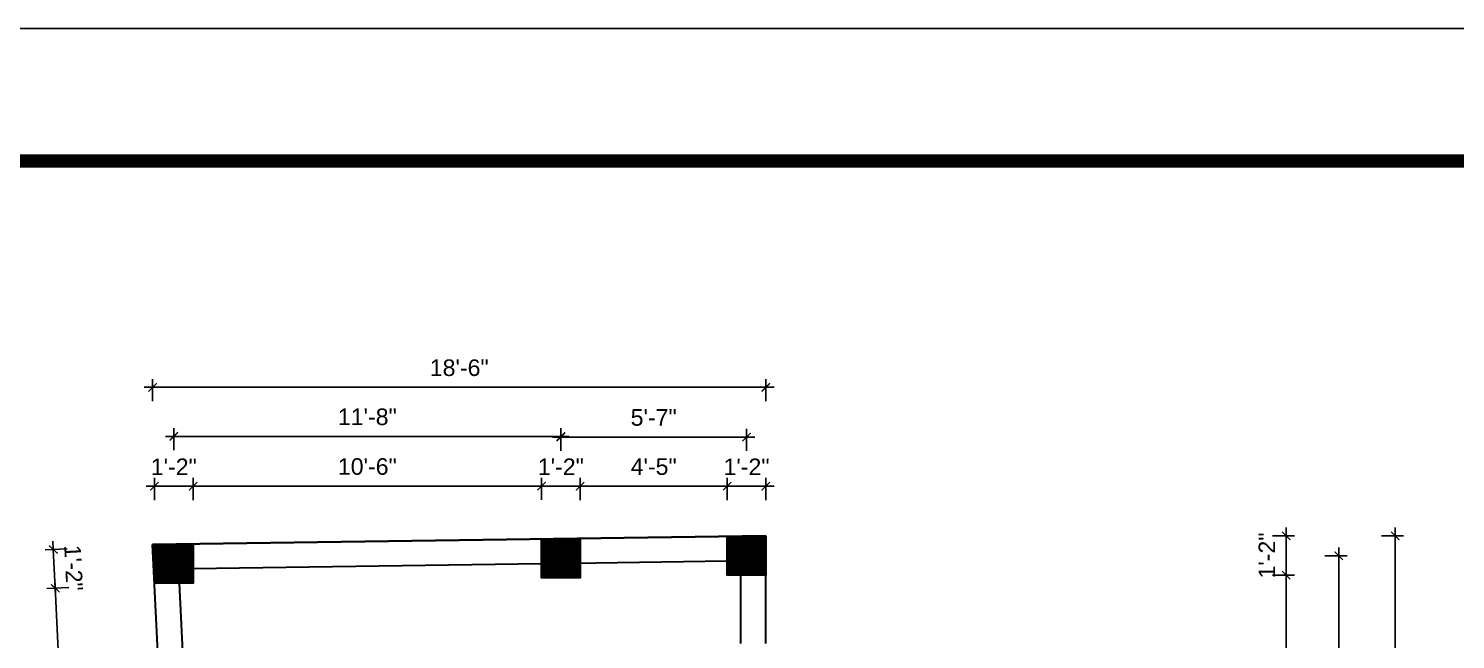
# Model space of a CAD drawing. Header units: inches. Extents: x 2681 to 17714, y 9074 to 11852.
# Drawn here: x 2941 to 3458, y 11098 to 11319 of the extents above; entities that cross this region are included whole.
import ezdxf

# ---------------------------------------------------------------- set-up
doc = ezdxf.new("R2010")
doc.units = ezdxf.units.IN
doc.header["$MEASUREMENT"] = 0
for name, color, linetype, lineweight in [('hatch-.09', 8, 'Continuous', 9), ('ns_DIMS', 1, 'Continuous', 0), ('WALL', 12, 'Continuous', 30)]:
    doc.layers.add(name, color=color, linetype=linetype, lineweight=lineweight)
doc.styles.add('arial 1000', font='arial.ttf')
doc.dimstyles.new("1-8'", dxfattribs={"dimtxt": 6, "dimasz": 3, "dimexe": 3, "dimexo": 6, "dimgap": 4, "dimtad": 1, "dimdec": 0, "dimzin": 0, "dimdsep": 46, "dimlunit": 4, "dimtxsty": 'arial 1000', "dimblk": 'ARCHTICK', "dimcen": 8, "dimdle": 3, "dimclrt": 7, "dimazin": 0, "dimtfac": 1, "dimtdec": 0, "dimtix": 1, "dimtmove": 2, "dimatfit": 3, "dimfxl": 5, "dimfxlon": 1, "dimarcsym": 0})

# ---------------------------------------------------------------- blocks, each defined once
blk = doc.blocks.new('_ArchTick')
at = {"color": 0, "const_width": 0.15}
blk.add_lwpolyline([(-0.5, -0.5), (0.5, 0.5)], dxfattribs=at)
blk = doc.blocks.new('*D551')
at = {"layer": 'Defpoints', "color": 0, "transparency": 16777216}
for p in [(3000.87, 11153.12), (2986.87, 11131.98), (3000.87, 11131.98)]:
    blk.add_point(p, dxfattribs=at)
at = {"layer": 'ns_DIMS', "color": 0, "lineweight": -2, "transparency": 16777216}
for p, q in [((2986.87, 11148.12), (2986.87, 11156.12)), ((3000.87, 11148.12), (3000.87, 11156.12)), ((2986.87, 11153.12), (2983.87, 11153.12)), ((2986.87, 11153.12), (3000.87, 11153.12)), ((3000.87, 11153.12), (3003.87, 11153.12))]:
    blk.add_line(p, q, dxfattribs=at)
at = {"layer": 'ns_DIMS', "color": 0, "lineweight": -2, "transparency": 16777216, "xscale": 3, "yscale": 3, "zscale": 3}
blk.add_blockref('_ArchTick', (2986.87, 11153.12), dxfattribs=at)
at = {"layer": 'ns_DIMS', "color": 0, "lineweight": -2, "transparency": 16777216, "xscale": 3, "yscale": 3, "zscale": 3, "rotation": 180}
blk.add_blockref('_ArchTick', (3000.87, 11153.12), dxfattribs=at)
at = {"layer": 'ns_DIMS', "color": 7, "transparency": 16777216, "insert": (2993.87, 11160.14), "char_height": 6, "attachment_point": 5, "style": 'arial 1000'}
blk.add_mtext('1\'-2"', dxfattribs=at)
blk = doc.blocks.new('*D552')
at = {"layer": 'Defpoints', "color": 0, "transparency": 16777216}
for p in [(3134.07, 11171.16), (3134.07, 11133.98), (2993.87, 11131.98)]:
    blk.add_point(p, dxfattribs=at)
at = {"layer": 'ns_DIMS', "color": 0, "lineweight": -2, "transparency": 16777216}
for p, q in [((2990.87, 11171.16), (3137.07, 11171.16)), ((2993.87, 11166.16), (2993.87, 11174.16)), ((3134.07, 11166.16), (3134.07, 11174.16))]:
    blk.add_line(p, q, dxfattribs=at)
at = {"layer": 'ns_DIMS', "color": 0, "lineweight": -2, "transparency": 16777216, "xscale": 3, "yscale": 3, "zscale": 3, "rotation": 180}
blk.add_blockref('_ArchTick', (2993.87, 11171.16), dxfattribs=at)
at = {"layer": 'ns_DIMS', "color": 0, "lineweight": -2, "transparency": 16777216, "xscale": 3, "yscale": 3, "zscale": 3}
blk.add_blockref('_ArchTick', (3134.07, 11171.16), dxfattribs=at)
at = {"layer": 'ns_DIMS', "color": 7, "transparency": 16777216, "insert": (3063.97, 11178.22), "char_height": 6, "attachment_point": 5, "style": 'arial 1000'}
blk.add_mtext('11\'-8"', dxfattribs=at)
blk = doc.blocks.new('*D553')
at = {"layer": 'Defpoints', "color": 0, "transparency": 16777216}
for p in [(3208.33, 11188.93), (3208.33, 11134.93), (2986.18, 11131.98)]:
    blk.add_point(p, dxfattribs=at)
at = {"layer": 'ns_DIMS', "color": 0, "lineweight": -2, "transparency": 16777216}
for p, q in [((2986.18, 11183.93), (2986.18, 11191.93)), ((3208.33, 11183.93), (3208.33, 11191.93)), ((2983.18, 11188.93), (3211.33, 11188.93))]:
    blk.add_line(p, q, dxfattribs=at)
at = {"layer": 'ns_DIMS', "color": 0, "lineweight": -2, "transparency": 16777216, "xscale": 3, "yscale": 3, "zscale": 3, "rotation": 180}
blk.add_blockref('_ArchTick', (2986.18, 11188.93), dxfattribs=at)
at = {"layer": 'ns_DIMS', "color": 0, "lineweight": -2, "transparency": 16777216, "xscale": 3, "yscale": 3, "zscale": 3}
blk.add_blockref('_ArchTick', (3208.33, 11188.93), dxfattribs=at)
at = {"layer": 'ns_DIMS', "color": 7, "transparency": 16777216, "insert": (3097.26, 11195.99), "char_height": 6, "attachment_point": 5, "style": 'arial 1000'}
blk.add_mtext('18\'-6"', dxfattribs=at)
blk = doc.blocks.new('*D554')
at = {"layer": 'Defpoints', "color": 0, "transparency": 16777216}
for p in [(3127.07, 11153.16), (3127.07, 11133.98), (3000.87, 11131.98)]:
    blk.add_point(p, dxfattribs=at)
at = {"layer": 'ns_DIMS', "color": 0, "lineweight": -2, "transparency": 16777216}
for p, q in [((3000.87, 11148.16), (3000.87, 11156.16)), ((3127.07, 11148.16), (3127.07, 11156.16)), ((2997.87, 11153.16), (3130.07, 11153.16))]:
    blk.add_line(p, q, dxfattribs=at)
at = {"layer": 'ns_DIMS', "color": 0, "lineweight": -2, "transparency": 16777216, "xscale": 3, "yscale": 3, "zscale": 3, "rotation": 180}
blk.add_blockref('_ArchTick', (3000.87, 11153.16), dxfattribs=at)
at = {"layer": 'ns_DIMS', "color": 0, "lineweight": -2, "transparency": 16777216, "xscale": 3, "yscale": 3, "zscale": 3}
blk.add_blockref('_ArchTick', (3127.07, 11153.16), dxfattribs=at)
at = {"layer": 'ns_DIMS', "color": 7, "transparency": 16777216, "insert": (3063.97, 11160.22), "char_height": 6, "attachment_point": 5, "style": 'arial 1000'}
blk.add_mtext('10\'-6"', dxfattribs=at)
blk = doc.blocks.new('*D555')
at = {"layer": 'Defpoints', "color": 0, "transparency": 16777216}
for p in [(3141.07, 11153.16), (3127.07, 11133.98), (3141.07, 11133.98)]:
    blk.add_point(p, dxfattribs=at)
at = {"layer": 'ns_DIMS', "color": 0, "lineweight": -2, "transparency": 16777216}
for p, q in [((3127.07, 11148.16), (3127.07, 11156.16)), ((3141.07, 11148.16), (3141.07, 11156.16)), ((3127.07, 11153.16), (3124.07, 11153.16)), ((3127.07, 11153.16), (3141.07, 11153.16)), ((3141.07, 11153.16), (3144.07, 11153.16))]:
    blk.add_line(p, q, dxfattribs=at)
at = {"layer": 'ns_DIMS', "color": 0, "lineweight": -2, "transparency": 16777216, "xscale": 3, "yscale": 3, "zscale": 3}
blk.add_blockref('_ArchTick', (3127.07, 11153.16), dxfattribs=at)
at = {"layer": 'ns_DIMS', "color": 0, "lineweight": -2, "transparency": 16777216, "xscale": 3, "yscale": 3, "zscale": 3, "rotation": 180}
blk.add_blockref('_ArchTick', (3141.07, 11153.16), dxfattribs=at)
at = {"layer": 'ns_DIMS', "color": 7, "transparency": 16777216, "insert": (3134.07, 11160.17), "char_height": 6, "attachment_point": 5, "style": 'arial 1000'}
blk.add_mtext('1\'-2"', dxfattribs=at)
blk = doc.blocks.new('*D556')
at = {"layer": 'Defpoints', "color": 0, "transparency": 16777216}
for p in [(3194.33, 11153.12), (3141.07, 11133.98), (3194.33, 11135.12)]:
    blk.add_point(p, dxfattribs=at)
at = {"layer": 'ns_DIMS', "color": 0, "lineweight": -2, "transparency": 16777216}
for p, q in [((3141.07, 11148.12), (3141.07, 11156.12)), ((3194.33, 11148.12), (3194.33, 11156.12)), ((3138.07, 11153.12), (3197.33, 11153.12))]:
    blk.add_line(p, q, dxfattribs=at)
at = {"layer": 'ns_DIMS', "color": 0, "lineweight": -2, "transparency": 16777216, "xscale": 3, "yscale": 3, "zscale": 3, "rotation": 180}
blk.add_blockref('_ArchTick', (3141.07, 11153.12), dxfattribs=at)
at = {"layer": 'ns_DIMS', "color": 0, "lineweight": -2, "transparency": 16777216, "xscale": 3, "yscale": 3, "zscale": 3}
blk.add_blockref('_ArchTick', (3194.33, 11153.12), dxfattribs=at)
at = {"layer": 'ns_DIMS', "color": 7, "transparency": 16777216, "insert": (3167.7, 11160.18), "char_height": 6, "attachment_point": 5, "style": 'arial 1000'}
blk.add_mtext('4\'-5"', dxfattribs=at)
blk = doc.blocks.new('*D557')
at = {"layer": 'Defpoints', "color": 0, "transparency": 16777216}
for p in [(3208.33, 11153.12), (3194.33, 11134.93), (3208.33, 11134.93)]:
    blk.add_point(p, dxfattribs=at)
at = {"layer": 'ns_DIMS', "color": 0, "lineweight": -2, "transparency": 16777216}
for p, q in [((3194.33, 11148.12), (3194.33, 11156.12)), ((3208.33, 11148.12), (3208.33, 11156.12)), ((3194.33, 11153.12), (3191.33, 11153.12)), ((3194.33, 11153.12), (3208.33, 11153.12)), ((3208.33, 11153.12), (3211.33, 11153.12))]:
    blk.add_line(p, q, dxfattribs=at)
at = {"layer": 'ns_DIMS', "color": 0, "lineweight": -2, "transparency": 16777216, "xscale": 3, "yscale": 3, "zscale": 3}
blk.add_blockref('_ArchTick', (3194.33, 11153.12), dxfattribs=at)
at = {"layer": 'ns_DIMS', "color": 0, "lineweight": -2, "transparency": 16777216, "xscale": 3, "yscale": 3, "zscale": 3, "rotation": 180}
blk.add_blockref('_ArchTick', (3208.33, 11153.12), dxfattribs=at)
at = {"layer": 'ns_DIMS', "color": 7, "transparency": 16777216, "insert": (3201.33, 11160.14), "char_height": 6, "attachment_point": 5, "style": 'arial 1000'}
blk.add_mtext('1\'-2"', dxfattribs=at)
blk = doc.blocks.new('*D558')
at = {"layer": 'Defpoints', "color": 0, "transparency": 16777216}
for p in [(3201.33, 11170.93), (3134.07, 11133.98), (3201.33, 11134.93)]:
    blk.add_point(p, dxfattribs=at)
at = {"layer": 'ns_DIMS', "color": 0, "lineweight": -2, "transparency": 16777216}
for p, q in [((3131.07, 11170.93), (3204.33, 11170.93)), ((3134.07, 11165.93), (3134.07, 11173.93)), ((3201.33, 11165.93), (3201.33, 11173.93))]:
    blk.add_line(p, q, dxfattribs=at)
at = {"layer": 'ns_DIMS', "color": 0, "lineweight": -2, "transparency": 16777216, "xscale": 3, "yscale": 3, "zscale": 3, "rotation": 180}
blk.add_blockref('_ArchTick', (3134.07, 11170.93), dxfattribs=at)
at = {"layer": 'ns_DIMS', "color": 0, "lineweight": -2, "transparency": 16777216, "xscale": 3, "yscale": 3, "zscale": 3}
blk.add_blockref('_ArchTick', (3201.33, 11170.93), dxfattribs=at)
at = {"layer": 'ns_DIMS', "color": 7, "transparency": 16777216, "insert": (3167.7, 11177.98), "char_height": 6, "attachment_point": 5, "style": 'arial 1000'}
blk.add_mtext('5\'-7"', dxfattribs=at)
blk = doc.blocks.new('*D511')
at = {"layer": 'Defpoints', "color": 0, "transparency": 16777216}
for p in [(3208.33, 11120.93), (3396.83, 11120.93), (3208.33, 11012.48)]:
    blk.add_point(p, dxfattribs=at)
at = {"layer": 'ns_DIMS', "color": 0, "lineweight": -2, "transparency": 16777216}
for p, q in [((3396.83, 11009.48), (3396.83, 11123.93)), ((3391.83, 11120.93), (3399.83, 11120.93)), ((3391.83, 11012.48), (3399.83, 11012.48))]:
    blk.add_line(p, q, dxfattribs=at)
at = {"layer": 'ns_DIMS', "color": 0, "lineweight": -2, "transparency": 16777216, "xscale": 3, "yscale": 3, "zscale": 3}
for p, rotation in [((3396.83, 11120.93), 90), ((3396.83, 11012.48), 270)]:
    blk.add_blockref('_ArchTick', p, dxfattribs=dict(at, rotation=rotation))
at = {"layer": 'ns_DIMS', "color": 7, "transparency": 16777216, "insert": (3389.77, 11066.7), "char_height": 6, "attachment_point": 5, "rotation": 90, "style": 'arial 1000'}
blk.add_mtext("9'", dxfattribs=at)
blk = doc.blocks.new('*D512')
at = {"layer": 'Defpoints', "color": 0, "transparency": 16777216}
for p in [(3208.33, 11135.12), (3396.83, 11135.12), (3208.33, 11120.93)]:
    blk.add_point(p, dxfattribs=at)
at = {"layer": 'ns_DIMS', "color": 0, "lineweight": -2, "transparency": 16777216}
for p, q in [((3391.83, 11135.12), (3399.83, 11135.12)), ((3396.83, 11135.12), (3396.83, 11138.12)), ((3396.83, 11120.93), (3396.83, 11135.12)), ((3391.83, 11120.93), (3399.83, 11120.93)), ((3396.83, 11120.93), (3396.83, 11117.93))]:
    blk.add_line(p, q, dxfattribs=at)
at = {"layer": 'ns_DIMS', "color": 0, "lineweight": -2, "transparency": 16777216, "xscale": 3, "yscale": 3, "zscale": 3}
for p, rotation in [((3396.83, 11135.12), 270), ((3396.83, 11120.93), 90)]:
    blk.add_blockref('_ArchTick', p, dxfattribs=dict(at, rotation=rotation))
at = {"layer": 'ns_DIMS', "color": 7, "transparency": 16777216, "insert": (3389.82, 11128.03), "char_height": 6, "attachment_point": 5, "rotation": 90, "style": 'arial 1000'}
blk.add_mtext('1\'-2"', dxfattribs=at)
blk = doc.blocks.new('*D513')
at = {"layer": 'Defpoints', "color": 0, "transparency": 16777216}
for p in [(3208.33, 11127.93), (3263.78, 10991.34), (3415.85, 10991.34)]:
    blk.add_point(p, dxfattribs=at)
at = {"layer": 'ns_DIMS', "color": 0, "lineweight": -2, "transparency": 16777216}
for p, q in [((3415.85, 11130.93), (3415.85, 10988.34)), ((3410.85, 11127.93), (3418.85, 11127.93)), ((3410.85, 10991.34), (3418.85, 10991.34))]:
    blk.add_line(p, q, dxfattribs=at)
at = {"layer": 'ns_DIMS', "color": 0, "lineweight": -2, "transparency": 16777216, "xscale": 3, "yscale": 3, "zscale": 3}
for p, rotation in [((3415.85, 11127.93), 90), ((3415.85, 10991.34), 270)]:
    blk.add_blockref('_ArchTick', p, dxfattribs=dict(at, rotation=rotation))
at = {"layer": 'ns_DIMS', "color": 7, "transparency": 16777216, "insert": (3408.78, 11059.63), "char_height": 6, "attachment_point": 5, "rotation": 90, "style": 'arial 1000'}
blk.add_mtext('11\'-5"', dxfattribs=at)
blk = doc.blocks.new('*D438')
at = {"layer": 'Defpoints', "color": 0, "transparency": 16777216}
for p in [(3208.33, 11135.12), (3436.29, 11135.12), (3316.93, 10726.48)]:
    blk.add_point(p, dxfattribs=at)
at = {"layer": 'ns_DIMS', "color": 0, "lineweight": -2, "transparency": 16777216}
for p, q in [((3431.29, 11135.12), (3439.29, 11135.12)), ((3436.29, 10723.48), (3436.29, 11138.12)), ((3431.29, 10726.48), (3439.29, 10726.48))]:
    blk.add_line(p, q, dxfattribs=at)
at = {"layer": 'ns_DIMS', "color": 0, "lineweight": -2, "transparency": 16777216, "xscale": 3, "yscale": 3, "zscale": 3}
for p, rotation in [((3436.29, 11135.12), 90), ((3436.29, 10726.48), 270)]:
    blk.add_blockref('_ArchTick', p, dxfattribs=dict(at, rotation=rotation))
at = {"layer": 'ns_DIMS', "color": 7, "transparency": 16777216, "insert": (3429.22, 10930.8), "char_height": 6, "attachment_point": 5, "rotation": 90, "style": 'arial 1000'}
blk.add_mtext('34\'-1"', dxfattribs=at)
blk = doc.blocks.new('*D479')
at = {"layer": 'Defpoints', "color": 0, "transparency": 16777216}
for p in [(2986.18, 11131.98), (2950.92, 11116.21), (2986.87, 11117.98)]:
    blk.add_point(p, dxfattribs=at)
at = {"layer": 'ns_DIMS', "color": 0, "lineweight": -2, "transparency": 16777216}
for p, q in [((2955.22, 11130.46), (2947.23, 11130.07)), ((2950.23, 11130.21), (2950.08, 11133.21)), ((2950.23, 11130.21), (2950.92, 11116.21)), ((2955.91, 11116.46), (2947.92, 11116.07)), ((2950.92, 11116.21), (2951.07, 11113.22))]:
    blk.add_line(p, q, dxfattribs=at)
at = {"layer": 'ns_DIMS', "color": 0, "lineweight": -2, "transparency": 16777216, "xscale": 3, "yscale": 3, "zscale": 3}
for p, rotation in [((2950.23, 11130.21), 272.820296018638), ((2950.92, 11116.21), 92.82029601863802)]:
    blk.add_blockref('_ArchTick', p, dxfattribs=dict(at, rotation=rotation))
at = {"layer": 'ns_DIMS', "color": 7, "transparency": 16777216, "insert": (2957.58, 11123.56), "char_height": 6, "attachment_point": 5, "rotation": 272.8203, "style": 'arial 1000'}
blk.add_mtext('1\'-2"', dxfattribs=at)
blk = doc.blocks.new('*D480')
at = {"layer": 'Defpoints', "color": 0, "transparency": 16777216}
for p in [(2986.87, 11117.98), (2993.4, 10999.48), (2956.76, 10997.67)]:
    blk.add_point(p, dxfattribs=at)
at = {"layer": 'ns_DIMS', "color": 0, "lineweight": -2, "transparency": 16777216}
for p, q in [((2950.77, 11119.21), (2956.91, 10994.67)), ((2955.91, 11116.46), (2947.92, 11116.07)), ((2961.75, 10997.92), (2953.76, 10997.52))]:
    blk.add_line(p, q, dxfattribs=at)
at = {"layer": 'ns_DIMS', "color": 0, "lineweight": -2, "transparency": 16777216, "xscale": 3, "yscale": 3, "zscale": 3}
for p, rotation in [((2950.92, 11116.21), 92.82029601864413), ((2956.76, 10997.67), 272.8202960186442)]:
    blk.add_blockref('_ArchTick', p, dxfattribs=dict(at, rotation=rotation))
at = {"layer": 'ns_DIMS', "color": 7, "transparency": 16777216, "insert": (2960.89, 11057.29), "char_height": 6, "attachment_point": 5, "rotation": 272.8203, "style": 'arial 1000'}
blk.add_mtext('9\'-11"', dxfattribs=at)
blk = doc.blocks.new('*D488')
at = {"layer": 'Defpoints', "color": 0, "transparency": 16777216}
for p in [(2914.27, 11128.44), (2986.18, 11131.98), (3006.16, 10726.48)]:
    blk.add_point(p, dxfattribs=at)
at = {"layer": 'ns_DIMS', "color": 0, "lineweight": -2, "transparency": 16777216}
for p, q in [((2919.27, 11128.69), (2911.28, 11128.29)), ((2934.4, 10719.94), (2914.12, 11131.44)), ((2939.24, 10723.18), (2931.25, 10722.79))]:
    blk.add_line(p, q, dxfattribs=at)
at = {"layer": 'ns_DIMS', "color": 0, "lineweight": -2, "transparency": 16777216, "xscale": 3, "yscale": 3, "zscale": 3}
for p, rotation in [((2914.27, 11128.44), 92.82029601863792), ((2934.25, 10722.93), 272.8202960186379)]:
    blk.add_blockref('_ArchTick', p, dxfattribs=dict(at, rotation=rotation))
at = {"layer": 'ns_DIMS', "color": 7, "transparency": 16777216, "insert": (2931.32, 10926.04), "char_height": 6, "attachment_point": 5, "rotation": 272.8203, "style": 'arial 1000'}
blk.add_mtext('33\'-10"', dxfattribs=at)
blk = doc.blocks.new('*D490')
at = {"layer": 'Defpoints', "color": 0, "transparency": 16777216}
for p in [(2986.87, 11124.98), (2932.6, 11122.31), (2993.4, 10992.48)]:
    blk.add_point(p, dxfattribs=at)
at = {"layer": 'ns_DIMS', "color": 0, "lineweight": -2, "transparency": 16777216}
for p, q in [((2939.27, 10986.81), (2932.45, 11125.31)), ((2937.59, 11122.56), (2929.6, 11122.16)), ((2944.12, 10990.05), (2936.13, 10989.65))]:
    blk.add_line(p, q, dxfattribs=at)
at = {"layer": 'ns_DIMS', "color": 0, "lineweight": -2, "transparency": 16777216, "xscale": 3, "yscale": 3, "zscale": 3}
for p, rotation in [((2932.6, 11122.31), 92.82029601864413), ((2939.12, 10989.8), 272.8202960186442)]:
    blk.add_blockref('_ArchTick', p, dxfattribs=dict(at, rotation=rotation))
at = {"layer": 'ns_DIMS', "color": 7, "transparency": 16777216, "insert": (2942.86, 11056.4), "char_height": 6, "attachment_point": 5, "rotation": 272.8203, "style": 'arial 1000'}
blk.add_mtext('11\'-1"', dxfattribs=at)

msp = doc.modelspace()

# ---------------------------------------------------------------- hatches: boundary and pattern name
at = {"layer": 'hatch-.09'}
h = msp.add_hatch(dxfattribs=at)
h.set_pattern_fill('ANSI31', color=256)
h.set_pattern_definition([(45, (-12305.32065, 10843.83681), (-0.0883883476, 0.0883883476), [])])
h.paths.add_polyline_path([(3141.07, 11133.98), (3127.07, 11133.98), (3127.07, 11119.98), (3141.07, 11119.98)])
h = msp.add_hatch(dxfattribs=at)
h.set_pattern_fill('ANSI31', color=256)
h.set_pattern_definition([(45, (-12238.06175, 10844.78754), (-0.0883883476, 0.0883883476), [])])
h.paths.add_polyline_path([(3208.33, 11134.93), (3194.33, 11134.93), (3194.33, 11120.93), (3208.33, 11120.93)])
h = msp.add_hatch(dxfattribs=at)
h.set_pattern_fill('ANSI31', color=256)
h.set_pattern_definition([(45, (-12445.51486, 10841.84537), (-0.0883883476, 0.0883883476), [])])
h.paths.add_polyline_path([(3000.87, 11131.98), (2986.87, 11131.98), (2986.87, 11117.98), (3000.87, 11117.98)])

# ---------------------------------------------------------------- linework, layer by layer
msp.add_lwpolyline([(2680.9, 9073.79), (2680.9, 11318.83), (5855.7, 11318.83), (5855.7, 9073.79)], close=True)
at = {"const_width": 4.8}
msp.add_lwpolyline([(5807.7, 9121.79), (5807.7, 11270.83), (2824.9, 11270.83), (2824.9, 9121.79)], close=True, dxfattribs=at)
at = {"layer": 'WALL'}
for p, q in [((2986.18, 11131.98), (3208.33, 11135.12)), ((3208.33, 11135.12), (2986.18, 11131.98)), ((3208.33, 11135.12), (3208.33, 11120.93)), ((3006.16, 10726.48), (2986.18, 11131.98)), ((3208.33, 11096.2), (3208.33, 11131.7)), ((3127.07, 11124.98), (3000.87, 11123.19)), ((3194.33, 11125.93), (3138.82, 11125.14)), ((3199.33, 11096.2), (3199.33, 11120.93)), ((3001.72, 10999.48), (2995.89, 11117.98))]:
    msp.add_line(p, q, dxfattribs=at)
for points in [[(3127.07, 11133.98), (3141.07, 11133.98), (3141.07, 11119.98), (3127.07, 11119.98)], [(3194.33, 11134.93), (3208.33, 11134.93), (3208.33, 11120.93), (3194.33, 11120.93)], [(2986.87, 11131.98), (3000.87, 11131.98), (3000.87, 11117.98), (2986.87, 11117.98)]]:
    msp.add_lwpolyline(points, close=True, dxfattribs=at)

# ---------------------------------------------------------------- dimensions: what is measured, and where the dimension line sits
at = {"layer": 'ns_DIMS'}
for base, p1, p2, picture, middle in [((3208.33, 11188.93), (2986.18, 11131.98), (3208.33, 11134.93), '*D553', (3097.26, 11195.99)), ((3134.07, 11171.16), (2993.87, 11131.98), (3134.07, 11133.98), '*D552', (3063.97, 11178.22)), ((3201.33, 11170.93), (3134.07, 11133.98), (3201.33, 11134.93), '*D558', (3167.7, 11177.98)), ((3000.87, 11153.12), (2986.87, 11131.98), (3000.87, 11131.98), '*D551', (2993.87, 11160.14)), ((3127.07, 11153.16), (3000.87, 11131.98), (3127.07, 11133.98), '*D554', (3063.97, 11160.22)), ((3141.07, 11153.16), (3127.07, 11133.98), (3141.07, 11133.98), '*D555', (3134.07, 11160.17)), ((3194.33, 11153.12), (3141.07, 11133.98), (3194.33, 11135.12), '*D556', (3167.7, 11160.18)), ((3208.33, 11153.12), (3194.33, 11134.93), (3208.33, 11134.93), '*D557', (3201.33, 11160.14))]:
    dim = msp.add_linear_dim(base=base, p1=p1, p2=p2, dimstyle="1-8'", dxfattribs=at)
    dim.commit()
    dim.dimension.update_dxf_attribs({"geometry": picture, "text_midpoint": middle})
for base, p1, p2, angle, picture, middle in [((3396.83, 11135.12), (3208.33, 11120.93), (3208.33, 11135.12), 90, '*D512', (3389.82, 11128.03)), ((3436.29, 11135.12), (3316.93, 10726.48), (3208.33, 11135.12), 90, '*D438', (3429.22, 10930.8)), ((3415.85, 10991.34), (3208.33, 11127.93), (3263.78, 10991.34), 90, '*D513', (3408.78, 11059.63)), ((2932.6, 11122.31), (2993.4, 10992.48), (2986.87, 11124.98), 272.8203, '*D490', (2942.86, 11056.4)), ((3396.83, 11120.93), (3208.33, 11012.48), (3208.33, 11120.93), 90, '*D511', (3389.77, 11066.7)), ((2956.76, 10997.67), (2986.87, 11117.98), (2993.4, 10999.48), 92.8203, '*D480', (2960.89, 11057.29))]:
    dim = msp.add_linear_dim(base=base, p1=p1, p2=p2, angle=angle, dimstyle="1-8'", dxfattribs=at)
    dim.commit()
    dim.dimension.update_dxf_attribs({"geometry": picture, "text_midpoint": middle})
for p1, p2, distance, picture, middle in [((3006.16, 10726.48), (2986.18, 11131.98), 72, '*D488', (2931.32, 10926.04)), ((2986.18, 11131.98), (2986.87, 11117.98), -36, '*D479', (2957.58, 11123.56))]:
    dim = msp.add_aligned_dim(p1=p1, p2=p2, distance=distance, dimstyle="1-8'", dxfattribs=at)
    dim.commit()
    dim.dimension.update_dxf_attribs({"geometry": picture, "text_midpoint": middle})

doc.saveas('drawing.dxf')
